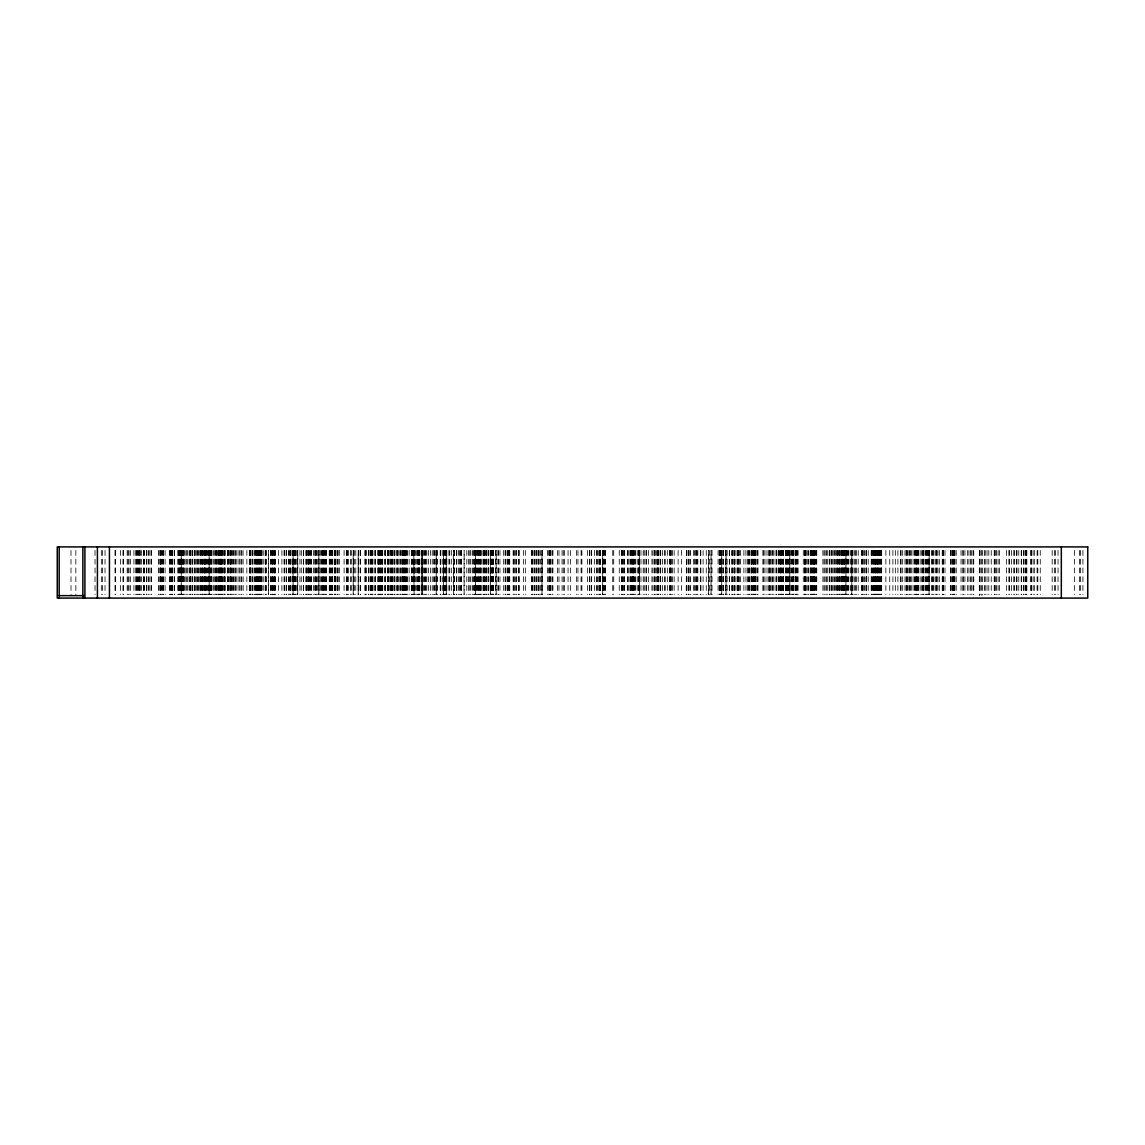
<?xml version="1.0" encoding="UTF-8"?>
<svg xmlns="http://www.w3.org/2000/svg" width="1145" height="1145" viewBox="0 0 1145 1145"><rect width="100%" height="100%" fill="white"/><g stroke="black" fill="none" stroke-linecap="round" stroke-linejoin="round"><path stroke-width="0.75" stroke-dasharray="5 3.75" d="M1082.912 550.444L1082.912 594.556M1080.465 550.444L1080.465 594.556M1079.463 550.444L1079.463 594.556M1074.625 550.444L1074.625 594.556M1058.052 550.444L1058.052 594.556M1055.561 550.444L1055.561 594.556M1054.631 550.444L1054.631 594.556M1052.183 550.444L1052.183 594.556M1040.261 550.444L1040.261 594.556M1037.828 550.444L1037.828 594.556M1037.084 550.444L1037.084 594.556M1034.651 550.444L1034.651 594.556M1033.148 550.444L1033.205 594.556M1031.702 550.444L1031.702 594.556M1031.216 550.444L1031.216 594.556M1030.715 550.444L1030.715 594.556M1026.865 550.444L1026.865 594.556M1026.378 550.444L1026.378 594.556M1025.891 550.444L1025.891 594.556M1025.305 550.444L1025.305 594.556M1024.002 550.444L1024.002 594.556M1023.458 550.444L1023.458 594.556M1021.569 550.444L1021.569 594.556M1021.211 550.444L1021.211 594.556M1018.778 550.444L1018.778 594.556M1016.975 550.444L1016.975 594.556M1016.331 550.444L1016.331 594.556M1014.527 550.444L1014.527 594.556M1013.769 550.444L1013.769 594.556M1011.593 550.444L1011.593 594.556M1009.632 550.444L1009.632 594.556M1008.874 550.444L1008.874 594.556M1006.469 550.444L1006.469 594.556M999.471 550.444L999.471 594.556M998.111 550.444L998.111 594.556M996.651 550.444L996.651 594.556M995.678 550.444L995.678 594.556M994.633 550.444L994.633 594.556M994.218 550.444L994.218 594.556M991.241 550.444L991.241 594.556M988.808 550.444L988.808 594.556M987.033 550.444L987.033 594.556M985.215 550.444L985.215 594.556M984.314 550.444L984.314 594.556M982.081 550.444L982.081 594.556M981.909 550.401L981.909 595.643M980.177 550.444L980.177 594.556M979.476 550.401L979.476 595.643M979.361 550.444L979.347 594.556M973.751 550.444L973.751 594.556M972.992 550.444L972.992 594.556M971.303 550.444L971.318 594.556M970.559 550.444L970.559 594.556M968.928 550.444L968.928 594.556M967.353 550.444L967.353 594.556M964.92 550.444L964.92 594.556M963.446 550.444L963.446 594.556M962.673 550.444L962.788 594.556M961.041 550.444L961.041 594.556M956.204 550.444L956.204 594.556M954.987 550.444L954.858 594.556M954.3 550.444L954.3 594.556M953.957 550.444L953.957 594.556M953.284 550.444L953.284 594.556M953.041 550.444L953.041 594.556M952.626 550.444L952.583 594.556M951.853 550.444L951.853 594.556M950.837 550.444L950.837 594.556M950.593 550.444L950.593 594.556M944.997 550.444L944.997 594.556M943.637 550.444L943.637 594.556M943.179 550.444L943.179 594.556M942.564 550.444L942.564 594.556M942.221 550.444L942.221 594.556M939.329 550.444L939.329 594.556M937.941 550.444L937.941 594.556M936.896 550.444L936.896 594.556M936.367 550.444L936.367 594.556M935.537 550.444L935.537 594.556M933.919 550.444L933.919 594.556M933.06 550.444L933.06 594.556M932.288 550.444L932.288 594.556M931.601 550.444L931.457 594.556M929.282 550.444L929.282 594.556M928.724 550.444L928.724 594.556M927.951 550.444L927.951 594.556M927.45 550.444L927.45 594.556M926.419 550.444L926.419 594.556M926.105 550.444L926.105 594.556M925.546 550.444L925.546 594.556M923.986 550.444L923.986 594.556M923.671 550.444L923.671 594.556M923.428 550.444L923.428 594.556M922.541 550.444L922.541 594.556M921.954 550.444L921.954 594.556M920.866 550.444L920.866 594.556M918.862 550.444L918.862 594.556M918.204 550.444L918.204 594.556M917.703 550.444L917.703 594.556M916.973 550.444L916.973 594.556M916.644 550.444L916.644 594.556M916.429 550.444L916.429 594.556M915.27 550.444L915.27 594.556M915.156 550.444L915.156 594.556M914.54 550.444L914.54 594.556M913.08 550.444L913.08 594.556M911.32 550.444L911.263 594.556M910.633 550.444L910.633 594.556M909.259 550.444L909.259 594.556M908.944 550.444L908.944 594.556M907.427 550.444L907.427 594.556M906.811 550.444L906.811 594.556M906.167 550.444L906.167 594.556M904.994 550.444L904.994 594.556M902.675 550.444L902.704 594.556M901.115 550.444L901.115 594.556M900.356 550.444L900.356 594.556M897.909 550.444L897.909 594.556M895.333 550.444L895.333 594.556M892.9 550.444L892.9 594.556M889.751 550.444L889.737 594.556M885.872 550.444L885.872 594.556M881.693 550.444L881.693 594.556M881.392 550.444L881.392 594.556M880.977 550.444L880.977 594.556M880.376 550.444L880.376 594.556M879.861 550.444L879.861 594.556M879.245 550.444L879.245 594.556M878.916 550.444L878.916 594.556M878.344 550.444L878.344 594.556M877.943 550.444L877.943 594.556M877.585 550.444L877.585 594.556M877.371 550.444L877.371 594.556M876.884 550.444L876.884 594.556M876.168 550.444L876.168 594.556M875.911 550.444L875.911 594.556M875.567 550.444L875.567 594.556M875.352 550.444L875.352 594.556M874.937 550.444L874.937 594.556M874.451 550.444L874.451 594.556M873.964 550.444L873.964 594.556M873.592 550.444L873.592 594.556M873.02 550.444L873.062 594.556M872.39 550.444L872.39 594.556M871.531 550.444L871.531 594.556M871.188 550.444L871.188 594.556M868.211 550.444L868.211 594.556M866.507 550.444L866.507 594.556M866.207 550.444L866.207 594.556M866.021 550.444L866.021 594.556M864.232 550.444L864.232 594.556M863.831 550.444L863.831 594.556M862.629 550.444L862.629 594.556M862.056 550.444L862.056 594.556M861.698 550.444L861.698 594.556M858.206 550.444L858.206 594.556M856.646 550.444L856.646 594.556M855.329 550.444L855.329 594.556M854.714 550.444L854.714 594.556M853.011 550.444L853.011 594.556M852.238 550.444L852.238 594.556M851.15 550.444L851.207 594.556M850.162 550.444L850.306 594.556M848.717 550.444L848.717 594.556M848.044 550.444L848.044 594.556M847.257 550.444L847.257 594.556M846.742 550.444L846.742 594.556M844.924 550.444L844.924 594.556M844.824 550.444L844.638 594.556M844.352 550.444L844.352 594.556M844.051 550.444L844.051 594.556M843.507 550.444L843.507 594.556M843.35 550.444L843.35 594.556M842.477 550.444L842.477 594.556M842.205 550.444L842.205 594.556M842.047 550.444L842.047 594.556M841.947 550.444L841.947 594.556M841.203 550.444L841.203 594.556M841.002 550.444L841.002 594.556M839.943 550.444L839.943 594.556M839.614 550.444L839.614 594.556M839.185 550.444L839.185 594.556M838.569 550.444L838.569 594.556M837.31 550.444L837.31 594.556M837.038 550.444L837.081 594.556M836.923 550.444L836.809 594.556M835.406 550.444L835.406 594.556M834.49 550.444L834.49 594.556M833.789 550.444L833.789 594.556M832.029 550.444L832.057 594.556M831.943 550.444L831.943 594.556M831.012 550.444L831.012 594.556M829.567 550.444L829.567 594.556M829.195 550.444L829.195 594.556M827.291 550.444L827.291 594.556M826.533 550.444L826.533 594.556M825.13 550.444L825.13 594.556M824.085 550.444L824.085 594.556M822.897 550.444L822.897 594.556M816.771 550.444L816.771 594.556M816.142 550.444L816.199 594.556M815.598 550.444L815.598 594.556M814.696 550.444L814.696 594.556M814.396 550.444L814.396 594.556M814.109 550.444L814.109 594.556M813.751 550.444L813.751 594.556M813.293 550.444L813.293 594.556M813.05 550.444L813.05 594.556M812.292 550.444L812.263 594.556M812.077 550.444L812.077 594.556M811.676 550.444L811.676 594.556M811.232 550.444L811.232 594.556M810.86 550.444L810.86 594.556M810.631 550.444L810.631 594.556M810.116 550.444L810.116 594.556M808.499 550.444L808.499 594.556M807.869 550.444L807.869 594.556M806.738 550.444L806.738 594.556M805.722 550.444L805.722 594.556M805.436 550.444L805.436 594.556M804.935 550.444L804.935 594.556M804.62 550.444L804.62 594.556M804.448 550.444L804.448 594.556M803.275 550.444L803.275 594.556M797.922 550.444L797.922 594.556M797.807 550.444L797.807 594.556M796.519 550.444L796.519 594.556M796.047 550.444L796.161 594.556M795.532 550.444L795.532 594.556M795.36 550.444L795.36 594.556M794.043 550.444L794.043 594.556M793.599 550.444L793.599 594.556M793.485 550.444L793.485 594.556M793.07 550.444L793.07 594.556M792.798 550.444L792.798 594.556M792.097 550.444L792.097 594.556M791.61 550.444L791.538 594.556M790.222 550.444L790.222 594.556M789.134 550.444L789.134 594.556M788.991 550.444L788.991 594.556M788.204 550.444L788.204 594.556M787.774 550.444L787.774 594.556M787.102 550.444L787.102 594.556M786.83 550.444L786.83 594.556M786.601 550.444L786.601 594.556M785.699 550.444L785.699 594.556M785.384 550.444L785.384 594.556M783.538 550.444L783.538 594.556M783.266 550.444L783.266 594.556M783.023 550.444L783.023 594.556M782.507 550.444L782.507 594.556M781.663 550.444L781.663 594.556M781.105 550.444L781.105 594.556M780.833 550.444L780.833 594.556M780.647 550.444L780.647 594.556M780.117 550.444L780.103 594.556M779.287 550.444L779.287 594.556M778.729 550.444L778.729 594.556M778.199 550.444L778.199 594.556M776.725 550.444L776.725 594.556M776.367 550.444L776.367 594.556M775.036 550.444L775.108 594.556M773.319 550.444L773.319 594.556M772.446 550.444L772.446 594.556M771.816 550.444L771.816 594.556M770.542 550.444L770.542 594.556M769.726 550.444L769.726 594.556M769.368 550.444L769.368 594.556M768.395 550.444L768.395 594.556M766.993 550.444L766.993 594.556M764.975 550.444L764.975 594.556M763.744 550.444L763.744 594.556M762.871 550.444L762.871 594.556M758.004 550.444L758.004 594.556M757.489 550.444L757.489 594.556M756.215 550.444L756.215 594.556M755.5 550.444L755.5 594.556M755.17 550.444L755.17 594.556M755.056 550.444L755.056 594.556M754.684 550.444L754.856 594.556M754.011 550.444L754.011 594.556M753.639 550.444L753.639 594.556M753.439 550.444L753.439 594.556M753.109 550.444L753.109 594.556M752.15 550.444L752.15 594.556M752.022 550.444L751.907 594.556M751.378 550.444L751.378 594.556M751.32 550.444L751.32 594.556M751.005 550.444L751.005 594.556M749.574 550.444L749.574 594.556M749.002 550.444L749.002 594.556M748.343 550.444L748.343 594.556M747.528 550.444L747.599 594.556M745.896 550.444L745.996 594.556M743.878 550.444L743.878 594.556M740.629 550.444L740.629 594.556M739.498 550.444L739.498 594.556M738.539 550.444L738.539 594.556M738.282 550.444L738.282 594.556M737.58 550.444L737.58 594.556M737.48 550.444L737.48 594.556M735.992 550.444L735.992 594.556M734.775 550.444L734.775 594.556M734.475 550.444L734.518 594.556M734.274 550.444L734.317 594.556M733.959 550.444L733.959 594.556M732.771 550.444L732.771 594.556M732.342 550.444L732.342 594.556M731.44 550.444L731.44 594.556M729.594 550.444L729.594 594.556M729.322 550.444L729.322 594.556M727.161 550.444L727.161 594.556M725.744 550.444L725.744 594.556M725.357 550.444L725.357 594.556M723.583 550.444L723.626 594.556M723.211 550.444L723.211 594.556M722.896 550.444L722.896 594.556M720.906 550.444L720.906 594.556M720.778 550.444L720.778 594.556M720.463 550.444L720.463 594.556M720.105 550.444L720.105 594.556M719.776 550.444L719.618 594.556M719.403 550.444L719.403 594.556M719.26 550.444L719.26 594.556M718.087 550.444L718.087 594.556M712.018 550.444L712.018 594.556M709.642 550.444L709.642 594.556M706.265 550.444L706.265 594.556M703.102 550.444L703.102 594.556M700.769 550.444L700.94 594.556M700.668 550.444L700.668 594.556M697.849 550.444L697.849 594.556M697.004 550.444L697.076 594.556M696.088 550.444L696.088 594.556M695.888 550.444L695.888 594.556M694.571 550.444L694.571 594.556M693.641 550.444L693.641 594.556M690.65 550.444L690.65 594.556M689.791 550.444L689.791 594.556M688.488 550.444L688.488 594.556M688.202 550.444L688.202 594.556M686.771 550.444L686.771 594.556M686.671 550.444L686.671 594.556M686.428 550.444L686.241 594.556M681.49 550.444L681.49 594.556M678.126 550.444L678.126 594.556M674.147 550.444L674.147 594.556M672.444 550.444L672.444 594.556M671.371 550.444L671.371 594.556M670.698 550.444L670.698 594.556M670.397 550.444L670.397 594.556M669.997 550.444L669.997 594.556M669.725 550.444L669.725 594.556M667.335 550.444L667.335 594.556M664.987 550.444L664.987 594.556M664.887 550.444L664.887 594.556M662.554 550.444L662.554 594.556M660.708 550.444L660.708 594.556M660.436 550.444L660.436 594.556M660.007 550.444L660.007 594.556M658.561 550.444L658.561 594.556M658.26 550.444L658.26 594.556M657.989 550.444L657.989 594.556M657.674 550.444L657.674 594.556M657.43 550.444L657.43 594.556M657.015 550.444L657.015 594.556M655.999 550.444L655.999 594.556M654.954 550.444L654.954 594.556M654.367 550.444L654.367 594.556M653.022 550.444L653.022 594.556M651.934 550.444L651.934 594.556M648.485 550.444L648.471 594.556M646.267 550.444L646.267 594.556M646.052 550.444L646.052 594.556M644.234 550.444L644.234 594.556M643.204 550.444L643.204 594.556M640.971 550.444L640.971 594.556M639.482 550.444L639.482 594.556L639.253 550.444M639.067 550.444L639.067 594.556M638.939 550.444L638.939 594.556M638.509 550.444L638.509 594.556M638.266 550.444L638.266 594.556M637.15 550.444L637.15 594.556M635.361 550.444L635.361 594.556M634.788 550.444L634.788 594.556M633.958 550.444L633.958 594.556M633.7 550.444L633.7 594.556M633.07 550.444L633.07 594.556M632.927 550.444L632.927 594.556M632.412 550.444L632.412 594.556M631.897 550.444L631.897 594.556M631.553 550.444L631.51 594.556M630.623 550.444L630.623 594.556M630.523 550.444L630.523 594.556M629.106 550.444L629.106 594.556M628.061 550.444L628.061 594.556M627.546 550.444L627.546 594.556M624.483 550.444L624.483 594.556M624.082 550.444L624.111 594.556M623.209 550.444L623.209 594.556M622.15 550.444L622.15 594.556M622.036 550.444L622.036 594.556M621.721 550.444L621.721 594.556M619.273 550.444L619.273 594.556M613.734 550.444L613.734 594.556M612.747 550.444L612.747 594.556M605.533 550.444L605.533 594.556M605.032 550.444L605.032 594.556M604.36 550.444L604.36 594.556M603.329 550.444L603.329 594.556M603.043 550.444L603.086 594.556M602.714 594.556L602.714 550.444L602.47 594.556M602.442 550.444L602.442 594.556M600.567 550.444L600.667 594.556M600.366 550.444L600.366 594.556M600.009 550.444L600.009 594.556M599.536 550.444L599.536 594.556M599.25 550.444L599.25 594.556M598.134 550.444L598.134 594.556M597.103 550.444L597.103 594.556M596.745 550.444L596.745 594.556M594.613 550.444L594.613 594.556M591.664 550.444L591.664 594.556M591.192 550.444L591.192 594.556M589.704 550.444L589.704 594.556M589.417 550.444L589.417 594.556M587.471 550.444L587.471 594.556M581.903 550.444L581.903 594.556M581.073 550.444L581.073 594.556M577.953 550.444L577.953 594.556M576.493 550.444L576.493 594.556M570.496 550.444L570.496 594.556M568.063 550.444L568.063 594.556M564.514 550.444L564.456 594.556M563.297 550.444L563.297 594.556M562.066 550.444L562.066 594.556M558.975 550.444L558.975 594.556M557.515 550.444L557.515 594.556M552.92 550.444L552.92 594.556M552.133 550.444L552.133 594.556M550.845 550.444L550.845 594.556M550.487 550.444L550.487 594.556M549.686 550.444L549.686 594.556M549.228 550.444L549.228 594.556M548.798 550.444L548.798 594.556M547.382 550.444L547.382 594.556M542.286 550.444L542.286 594.556M540.826 550.444L540.826 594.556M539.796 550.444L539.796 594.556M538.436 550.444L538.436 594.556M538.15 550.444L538.15 594.556M536.89 550.444L536.89 594.556M536.304 550.444L536.39 594.556M535.116 550.444L535.116 594.556M534.443 550.444L534.443 594.556M533.942 550.444L533.942 594.556M532.325 550.444L532.325 594.556M532.039 550.444L532.039 594.556M531.423 550.444L531.423 594.556M525.326 550.444L525.326 594.556M523.566 550.444L523.566 594.556M519.229 550.444L519.3 594.556M518.742 550.444L518.742 594.556M518.327 550.444L518.327 594.556M516.381 550.444L516.381 594.556M515.894 550.444L515.894 594.556M514.849 550.444L514.849 594.556M513.876 550.444L513.876 594.556M513.132 550.444L513.132 594.556M509.74 550.444L509.74 594.556M509.554 550.444L509.554 594.556M508.838 550.444L508.838 594.556M508.137 550.444L508.137 594.556M507.536 550.444L507.536 594.556M507.12 550.444L507.12 594.556M505.704 550.444L505.704 594.556M505.088 550.444L505.088 594.556M503.328 550.444L503.328 594.556M499.95 550.444L499.95 594.556M498.461 550.444L498.461 594.556M497.875 550.444L497.889 594.556M495.442 550.444L495.442 594.556M493.552 550.444L493.552 594.556M493.266 550.444L493.38 594.556M493.094 550.444L493.094 594.556M492.908 550.444L492.908 594.556M492.679 550.444L492.679 594.556M492.422 550.444L492.422 594.556M492.15 550.444L492.15 594.556M491.835 550.444L491.835 594.556M491.506 550.444L491.506 594.556M491.105 550.444L491.105 594.556M490.833 550.444L490.919 594.556M490.747 550.444L490.632 594.556L490.389 550.444M490.246 550.444L490.246 594.556M488.729 550.444L488.729 594.556M488.6 550.444L488.6 594.556M488.328 550.444L488.328 594.556M488.099 550.444L488.099 594.556M486.711 550.444L486.711 594.556M486.239 550.444L486.239 594.556M485.981 550.444L485.981 594.556M485.008 550.444L485.008 594.556M484.206 550.444L484.206 594.556M483.977 550.444L483.977 594.556M483.777 550.444L483.777 594.556M482.961 550.444L482.961 594.556M481.63 550.444L481.63 594.556M480.614 550.444L480.614 594.556M480.242 550.444L480.242 594.556M479.998 550.444L479.998 594.556M479.669 550.444L479.669 594.556M478.696 550.444L478.696 594.556M478.037 550.444L478.037 594.556M477.894 550.444L477.894 594.556M476.978 550.444L476.878 594.556M476.692 550.444L476.692 594.556M474.846 550.444L474.846 594.556M474.545 550.444L474.545 594.556M474.187 550.444L474.187 594.556M473.128 550.444L473.128 594.556M472.813 550.444L472.813 594.556M470.795 550.444L470.795 594.556M469.808 550.444L469.808 594.556M468.419 550.444L468.419 594.556M466.802 550.444L466.802 594.556M461.578 550.444L461.578 594.556M461.149 550.444L461.149 594.556M460.548 550.444L460.548 594.556M459.274 550.444L459.274 594.556M458.744 550.444L458.744 594.556M456.826 550.444L456.826 594.556M456.583 550.444L456.583 594.556M454.651 550.444L454.651 594.556M454.422 550.444L454.422 594.556M453.563 550.444L453.434 594.556L453.32 550.444M451.345 550.444L451.345 594.556M449.727 550.444L449.727 594.556M448.912 550.444L448.912 594.556M446.836 550.444L446.836 594.556M445.92 550.444L445.92 594.556M445.577 550.444L445.577 594.556M444.918 550.444L444.918 594.556M444.074 550.444L444.303 594.556M443.816 550.444L443.816 594.556M442.729 550.444L442.729 594.556M440.854 550.444L440.854 594.556M440.467 550.444L440.467 594.556M440.21 550.444L440.21 594.556M437.605 550.444L437.605 594.556M436.775 550.444L436.775 594.556M435.143 550.444L435.143 594.556M434.241 550.444L434.241 594.556M433.798 550.444L433.798 594.556M432.223 550.444L432.223 594.556M430.62 550.444L430.62 594.556M428.573 550.444L428.573 594.556M426.813 550.444L426.813 594.556M425.854 550.444L425.854 594.556M425.139 550.444L425.139 594.556M424.079 550.444L424.079 594.556M423.893 550.444L423.893 594.556M422.204 550.444L422.204 594.556M421.918 550.444L421.918 594.556M421.746 594.556L421.746 550.444L421.446 594.556M421.303 550.444L421.303 594.556M419.829 550.444L419.829 594.556M419.585 550.444L419.585 594.556M419.27 550.444L419.27 594.556M418.841 550.444L418.841 594.556M418.612 550.444L418.612 594.556M418.354 550.444L418.354 594.556M417.882 550.444L417.882 594.556M417.381 550.444L417.381 594.556M416.165 550.444L416.165 594.556M415.792 550.444L415.821 594.556M414.504 550.444L414.504 594.556M414.304 550.444L414.304 594.556M414.075 550.444L414.075 594.556L413.789 550.444M413.631 550.444L413.631 594.556M412.272 550.444L412.272 594.556M412.071 550.444L411.971 594.556M411.871 550.444L411.814 594.556M411.542 550.444L411.627 594.556M409.151 550.444L409.151 594.556M407.391 550.444L407.391 594.556M406.761 550.444L406.761 594.556M406.06 550.444L406.117 594.556M405.244 550.444L405.244 594.556M405.058 550.444L405.058 594.556M404.672 550.444L404.672 594.556M404.328 550.444L404.328 594.556M403.641 550.444L403.641 594.556M403.369 550.444L403.369 594.556M402.611 550.444L402.668 594.556M402.396 550.444L402.396 594.556M401.981 550.444L401.981 594.556M400.979 550.444L400.979 594.556M400.578 550.444L400.578 594.556M399.19 550.444L399.19 594.556M398.088 550.444L398.26 594.556M397.501 550.444L397.501 594.556M397.158 550.444L397.158 594.556M396.785 550.444L396.785 594.556M394.982 550.444L394.982 594.556M394.352 550.444L394.352 594.556M394.037 550.444L394.037 594.556M392.835 550.444L392.835 594.556M392.134 550.444L392.134 594.556M392.005 550.444L392.005 594.556M391.762 550.444L391.762 594.556M390.831 550.444L390.831 594.556M390.359 550.444L390.388 594.556M389.228 550.444L389.228 594.556M388.398 550.444L388.398 594.556M388.184 550.444L388.184 594.556M387.926 550.444L387.926 594.556M387.554 550.444L387.554 594.556M385.579 550.444L385.579 594.556M385.264 550.444L385.264 594.556M384.52 550.444L384.52 594.556M382.731 550.444L382.731 594.556M382.416 550.444L382.416 594.556M381.972 550.444L382.044 594.556M381.514 550.444L381.414 594.556M380.927 550.444L380.927 594.556M380.483 550.444L380.483 594.556M380.269 550.444L380.24 594.556M379.653 550.444L379.653 594.556M379.067 550.444L379.067 594.556M378.923 550.444L378.923 594.556M378.494 550.444L378.494 594.556M378.465 550.444L378.465 594.556M377.492 550.444L377.492 594.556M375.445 550.444L375.445 594.556M375.317 550.444L375.202 594.556M374.229 550.444L374.2 594.556M372.769 550.444L372.826 594.556M372.554 550.444L372.554 594.556M371.781 550.444L371.781 594.556M371.252 550.444L371.252 594.556M370.651 550.444L370.651 594.556M370.121 550.444L370.121 594.556M368.819 550.444L368.819 594.556M368.389 550.444L368.389 594.556M366.443 550.444L366.443 594.556M365.656 550.444L365.656 594.556M365.513 550.444L365.513 594.556M364.811 550.444L364.811 594.556M360.546 550.444L360.546 594.556M360.246 550.444L360.246 594.556M358.757 550.444L358.757 594.556M355.794 550.444L355.794 594.556M354.277 550.444L354.277 594.556M353.676 550.444L353.676 594.556M351.229 550.444L351.229 594.556M350.713 550.444L350.713 594.556M348.395 550.444L348.395 594.556M347.55 550.444L347.55 594.556M346.906 550.444L346.906 594.556M346.649 550.444L346.649 594.556M344.101 550.444L344.101 594.556M339.335 550.444L339.335 594.556M338.19 550.444L338.19 594.556M337.589 550.444L337.589 594.556M337.002 550.444L337.002 594.556M335.728 550.444L335.728 594.556M335.342 550.444L335.342 594.556M335.113 550.444L335.113 594.556M334.841 550.444L334.841 594.556M334.655 550.444L334.612 594.556M334.283 550.444L334.297 594.556M332.665 550.444L332.665 594.556M332.408 550.444L332.408 594.556M331.85 550.444L331.85 594.556M331.377 550.444L331.377 594.556M330.633 550.444L330.633 594.556M330.175 550.444L330.175 594.556M329.588 550.444L329.588 594.556M329.259 550.444L329.259 594.556M326.354 550.444L326.354 594.556M325.981 550.444L325.981 594.556M325.552 550.444L325.552 594.556M324.579 550.444L324.579 594.556M324.006 550.444L323.863 594.556M323.563 550.444L323.563 594.556M322.79 550.444L322.79 594.556M322.217 550.444L322.217 594.556M321.487 550.444L321.487 594.556M320.686 550.444L320.686 594.556M319.097 550.444L319.097 594.556M317.737 550.444L317.666 594.556M316.306 550.444L316.306 594.556M315.948 550.444L315.948 594.556M315.304 550.444L315.304 594.556M314.789 550.444L314.789 594.556M313.401 550.444L313.401 594.556M311.526 550.444L311.569 594.556M310.982 550.444L310.982 594.556M310.223 550.444L310.209 594.556M309.064 550.444L309.064 594.556M309.05 550.444L309.05 594.556M308.52 550.444L308.52 594.556M308.205 550.444L308.205 594.556M307.733 550.444L307.733 594.556M306.688 550.444L306.688 594.556M306.559 550.444L306.559 594.556M305.787 550.444L305.787 594.556M303.396 550.444L303.396 594.556M303.325 550.444L303.325 594.556M301.307 550.444L301.235 594.556M299.933 550.444L299.933 594.556M297.271 550.444L297.271 594.556M296.197 550.444L296.197 594.556M295.482 550.444L295.482 594.556M295.167 550.444L295.095 594.556M294.837 550.444L294.752 594.556M294.666 550.444L294.666 594.556M293.707 550.444L293.707 594.556M292.676 550.444L292.676 594.556M292.276 550.444L292.276 594.556M292.118 550.444L292.118 594.556M290.715 550.444L290.715 594.556M290.63 550.444L290.63 594.556M289.928 550.444L289.928 594.556M289.084 550.444L289.084 594.556M288.425 550.444L288.425 594.556M286.493 550.444L286.508 594.556M286.107 550.444L286.107 594.556M284.389 550.444L284.389 594.556M284.046 550.444L284.046 594.556M281.899 550.444L281.899 594.556M278.636 550.444L278.636 594.556M275.287 550.444L275.287 594.556M274.943 550.444L274.943 594.556M274.6 550.444L274.6 594.556M274.256 550.444L274.256 594.556M273.297 550.444L273.297 594.556M272.868 550.444L272.868 594.556M272.725 550.444L272.725 594.556M272.209 550.444L272.209 594.556M271.766 550.444L271.766 594.556M270.893 550.444L270.893 594.556M270.521 550.444L270.521 594.556M266.184 550.444L266.184 594.556M265.941 550.444L265.941 594.556M265.583 550.444L265.583 594.556M265.139 550.444L265.139 594.556M263.221 550.444L263.221 594.556M262.033 550.444L262.033 594.556M261.246 550.444L261.246 594.556M261.031 550.444L261.031 594.556M260.774 550.444L260.774 594.556M259.987 550.444L259.987 594.556M259.672 550.444L259.672 594.556M259.271 550.444L259.271 594.556M258.355 550.444L258.355 594.556M258.226 550.444L258.226 594.556M257.639 550.444L257.639 594.556M257.167 550.444L257.153 594.556M256.823 550.444L256.823 594.556M256.623 550.444L256.623 594.556M255.764 550.444L255.764 594.556M255.149 550.444L255.149 594.556M254.662 550.444L254.662 594.556M253.002 550.444L253.002 594.556M252.344 550.444L252.344 594.556M251.929 550.444L251.929 594.556M250.641 550.444L250.641 594.556M250.512 550.444L250.512 594.556M250.197 550.444L250.197 594.556M249.968 550.444L249.968 594.556M249.81 550.444L249.81 594.556M249.338 550.444L249.338 594.556M246.848 550.444L246.848 594.556M243.055 550.444L243.212 594.556M241.781 550.444L241.781 594.556M240.922 550.444L240.922 594.556M239.591 550.444L239.591 594.556M238.045 550.444L238.088 594.556M236.213 550.444L236.213 594.556M235.541 550.444L235.541 594.556M234.195 550.444L234.195 594.556M233.523 550.444L233.523 594.556M232.678 550.444L232.678 594.556M231.791 550.444L231.791 594.556M230.918 550.444L230.918 594.556M230.803 550.444L230.803 594.556M230.331 550.444L230.331 594.556M230.002 550.444L230.002 594.556M228.943 550.444L228.943 594.556M228.456 550.444L228.485 594.556M227.769 550.444L227.769 594.556M227.569 550.444L227.511 594.556M225.236 550.444L225.236 594.556M224.706 550.444L224.706 594.556M224.52 550.444L224.52 594.556M224.363 550.444L224.363 594.556M223.69 550.444L223.69 594.556M222.745 550.444L222.745 594.556M222.001 550.444L222.001 594.556M221.801 550.444L221.801 594.556M221.257 550.444L221.257 594.556M221.028 550.444L221.028 594.556M220.684 550.444L220.684 594.556M220.155 550.444L220.155 594.556M220.055 550.444L220.055 594.556M219.726 550.444L219.768 594.556M219.282 550.444L219.282 594.556M218.638 550.444L218.638 594.556M218.223 550.444L218.223 594.556M217.665 550.444L217.665 594.556M216.591 550.444L216.591 594.556M216.133 550.444L216.133 594.556M215.389 550.444L215.389 594.556M214.315 550.444L214.315 594.556M213.313 550.444L213.313 594.556M211.968 550.444L211.968 594.556M211.582 550.444L211.582 594.556M211.167 550.444L211.252 594.556M210.408 550.444L210.408 594.556M210.136 550.444L210.093 594.556M209.607 550.444L209.607 594.556M208.419 550.444L208.419 594.556M208.161 550.444L208.161 594.556M207.646 550.444L207.646 594.556M206.658 550.444L206.658 594.556M205.914 550.444L205.914 594.556M205.771 550.444L205.771 594.556M205.098 550.444L205.098 594.556M204.669 550.444L204.669 594.556M204.397 550.444L204.397 594.556M204.268 550.444L204.268 594.556M203.924 550.444L203.924 594.556M203.008 550.444L203.008 594.556M202.493 550.444L202.45 594.556M202.293 550.444L202.293 594.556M201.778 550.444L201.806 594.556M201.091 550.444L201.091 594.556M200.518 550.444L200.518 594.556M200.146 550.444L200.146 594.556M199.058 550.444L199.058 594.556M198.128 550.444L198.128 594.556M197.699 550.444L197.699 594.556M196.668 550.444L196.668 594.556M195.265 550.444L195.265 594.556M194.736 550.444L194.736 594.556M194.178 550.444L194.178 594.556M192.546 550.444L192.546 594.556M192.303 550.444L192.303 594.556M191.072 550.444L191.072 594.556M190.628 550.444L190.628 594.556M190.428 550.444L190.428 594.556M189.87 550.444L189.87 594.556M189.082 550.444L189.082 594.556M187.637 550.444L187.637 594.556M186.578 550.444L186.578 594.556M185.147 550.444L185.147 594.556M184.059 550.444L184.073 594.556M183.773 550.444L183.773 594.556M183.543 550.444L183.543 594.556M182.871 550.444L182.871 594.556M182.298 550.444L182.313 594.556M182.055 550.444L182.055 594.556M181.84 550.444L181.783 594.556M180.667 550.444L180.667 594.556M180.323 550.444L180.323 594.556M179.851 550.444L179.851 594.556M179.565 550.444L179.565 594.556M179.493 550.444L179.493 594.556M178.706 550.444L178.706 594.556M178.548 550.444L178.548 594.556M177.761 550.444L177.761 594.556M174.383 550.444L174.383 594.556M174.283 550.444L174.283 594.556M172.752 550.444L172.752 594.556M172.552 550.444L172.509 594.556M171.85 550.444L171.85 594.556M171.421 550.444L171.421 594.556M170.419 550.444L170.419 594.556M170.061 550.444L170.061 594.556M169.474 550.444L169.474 594.556M165.095 550.444L165.095 594.556M163.635 550.444L163.635 594.556M163.005 550.444L163.005 594.556M162.275 550.444L162.275 594.556M161.373 550.444L161.373 594.556M160.801 550.444L160.801 594.556M160.558 550.444L160.558 594.556M160.386 550.444L160.386 594.556M159.055 550.444L159.055 594.556M158.854 550.444L158.854 594.556M151.627 550.444L151.627 594.556M150.954 550.444L150.954 594.556M149.193 550.444L149.193 594.556M148.435 550.444L148.435 594.556M146.875 550.444L146.875 594.556M146.388 550.444L146.388 594.556M144.399 550.444L144.399 594.556M143.912 550.444L143.912 594.556M143.511 550.444L143.511 594.556M141.636 550.444L141.636 594.556M140.406 550.444L140.406 594.556M139.676 550.444L139.49 594.556M139.189 550.444L139.189 594.556M138.13 550.444L138.13 594.556M137.972 550.444L137.972 594.556M137.056 550.444L137.056 594.556M136.427 550.444L136.427 594.556M135.682 550.444L135.682 594.556M133.908 550.444L133.908 594.556M130.53 550.444L130.53 594.556M129.041 550.444L129.041 594.556M128.097 550.444L128.097 594.556M127.167 550.444L127.167 594.556M123.66 550.444L123.66 594.556M122.973 550.444L122.973 594.556M120.54 550.444L120.54 594.556M115.473 550.444L115.473 594.556M115.015 550.444L115.015 594.556M105.025 550.444L105.025 594.556M102.506 550.444L102.535 594.556M101.318 550.444L101.318 594.556M95.035 550.444L95.035 594.556M75.842 550.444L75.842 594.556M71.004 550.444L71.004 594.556M929.053 594.556L929.139 550.444L929.024 594.556M851.823 594.556L851.823 550.444L851.708 594.556M845.94 594.556L845.94 550.444L845.783 594.556M789.778 594.556L789.778 550.444L789.678 594.556M726.059 594.556L726.059 550.444L725.93 594.556M721.751 594.556L721.751 550.444L721.708 594.556M711.045 594.556L711.045 550.444L710.988 594.556M708.626 594.556L708.626 550.444L708.598 594.556M541.986 594.556L541.986 550.444L541.843 594.556M496.171 594.556L496.171 550.444L496.071 594.556M475.59 594.556L475.59 550.444L475.49 594.556M464.14 594.556L464.14 550.444L464.011 594.556M446.235 594.556L446.235 550.444L446.192 594.556M443.387 594.556L443.387 550.444L443.272 594.556M436.231 594.556L436.231 550.444L436.202 594.556M422.648 594.556L422.648 550.444L422.534 594.556M358.228 594.556L358.228 550.444L358.084 594.556M353.204 594.556L353.204 550.444L353.147 594.556M318.868 594.556L318.868 550.444L318.739 594.556M297.757 594.556L297.757 550.444L297.614 594.556M293.091 594.556L293.091 550.444L292.991 594.556M268.603 594.556L268.603 550.444L268.445 594.556M209.163 594.556L209.163 550.444L209.091 594.556M181.239 594.556L181.239 550.444L181.168 594.556"/><path stroke-width="1.5" d="M59.182 595.643L83.771 595.643M1061.315 546.909L1061.315 598.091M109.433 546.909L109.433 598.091M97.411 546.909L97.411 598.091M84.902 546.909L84.902 598.091M82.869 546.909L82.869 598.091M59.182 546.909L59.182 598.091M1087.75 546.909L57.25 546.909L57.25 598.091L1087.75 598.091L1087.75 546.909"/></g></svg>
